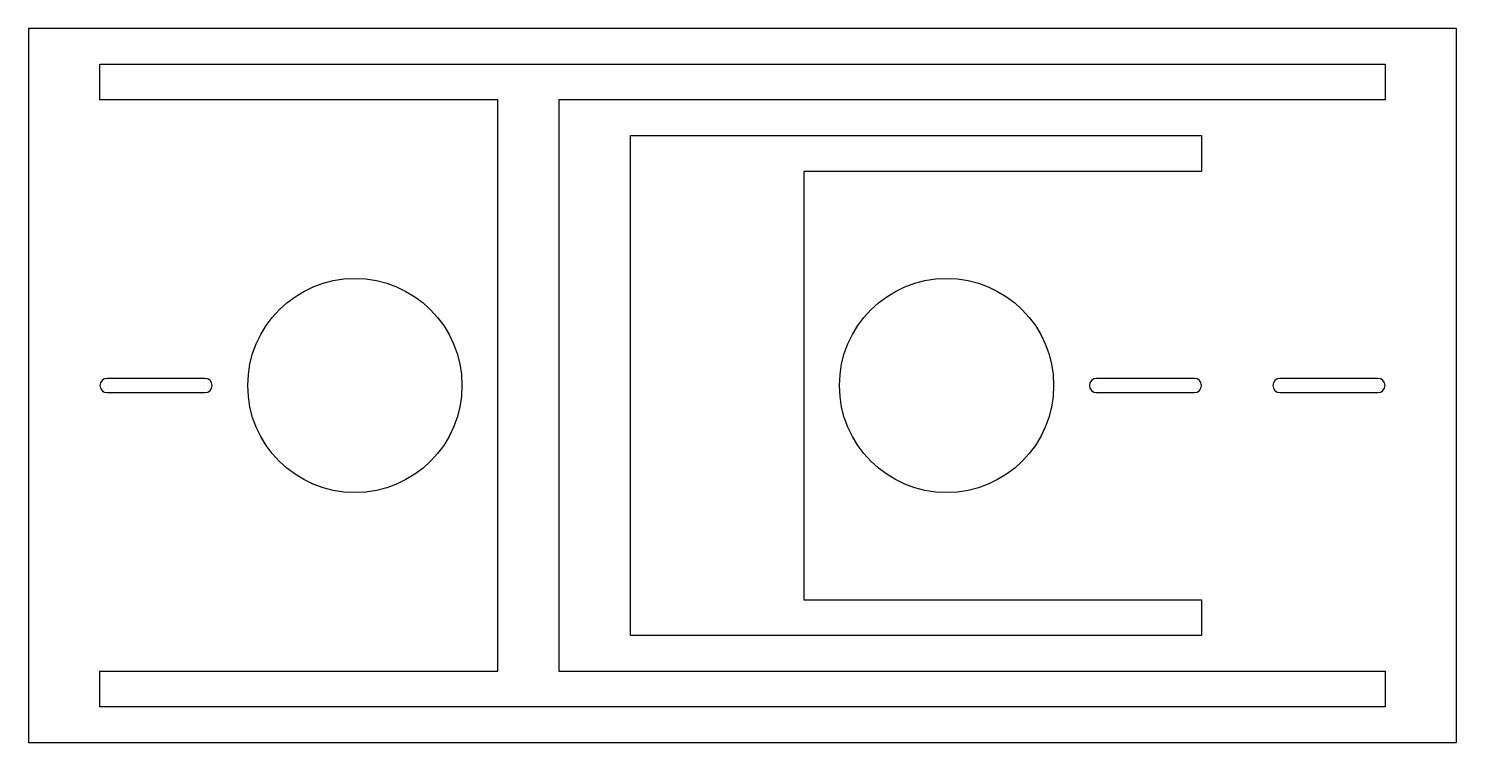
# Model space of a CAD drawing. Header units: metres. Extents: x -74 to 126, y -10 to 90.
import ezdxf

# ---------------------------------------------------------------- set-up
doc = ezdxf.new("R2010")
doc.units = ezdxf.units.M

msp = doc.modelspace()

# ---------------------------------------------------------------- linework, layer by layer
at = {"layer": 'PARAMETRIX'}
for p, q in [((125.708, 90), (-74.292, 90)), ((-74.292, 90), (-74.292, -10)), ((125.708, -10), (125.708, 90)), ((-64.292, 80), (-64.292, 85)), ((-64.292, 85), (115.708, 85)), ((-64.292, 80), (-64.292, 85)), ((-64.292, 85), (115.708, 85)), ((115.708, 85), (115.708, 80)), ((115.708, 85), (115.708, 80)), ((-48.5841, 80), (-64.292, 80)), ((-48.5841, 80), (-64.292, 80)), ((-8.5841, 80), (-48.5841, 80)), ((-8.5841, 80), (-48.5841, 80)), ((-8.5841, 0), (-8.5841, 80)), ((-8.5841, 0), (-8.5841, 80)), ((100, 80), (0, 80)), ((0, 80), (0, 0)), ((100, 80), (0, 80)), ((0, 80), (0, 0)), ((115.708, 80), (100, 80)), ((115.708, 80), (100, 80)), ((10, 5), (10, 75)), ((10, 75), (90, 75)), ((90, 75), (90, 70)), ((74.292, 70), (34.292, 70)), ((34.292, 70), (34.292, 10)), ((90, 70), (74.292, 70)), ((-49.5841, 41), (-63.292, 41)), ((89, 41), (75.292, 41)), ((114.708, 41), (101, 41)), ((-63.292, 39), (-49.5841, 39)), ((75.292, 39), (89, 39)), ((101, 39), (114.708, 39)), ((34.292, 10), (74.292, 10)), ((74.292, 10), (90, 10)), ((90, 10), (90, 5)), ((90, 5), (10, 5)), ((-64.292, -5), (-64.292, 0)), ((-64.292, 0), (-48.5841, 0)), ((-64.292, -5), (-64.292, 0)), ((-64.292, 0), (-48.5841, 0)), ((-48.5841, 0), (-8.5841, 0)), ((-48.5841, 0), (-8.5841, 0)), ((0, 0), (100, 0)), ((0, 0), (100, 0)), ((100, 0), (115.708, 0)), ((100, 0), (115.708, 0)), ((115.708, 0), (115.708, -5)), ((115.708, 0), (115.708, -5)), ((115.708, -5), (-64.292, -5)), ((115.708, -5), (-64.292, -5)), ((-74.292, -10), (125.708, -10))]:
    msp.add_line(p, q, dxfattribs=at)
for centre in [(-28.5841, 40), (54.292, 40)]:
    msp.add_circle(centre, 15, dxfattribs=at)
for centre, start, end in [((-63.292, 40), 90, 270), ((-49.5841, 40), 270, 90), ((75.292, 40), 90, 270), ((89, 40), 270, 90), ((101, 40), 90, 270), ((114.708, 40), 270, 90)]:
    msp.add_arc(centre, 1, start, end, dxfattribs=at)

doc.saveas('drawing.dxf')
